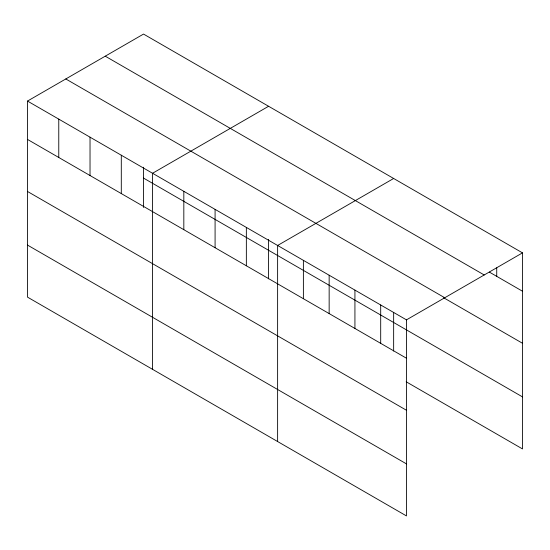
<?xml version="1.0" encoding="UTF-8"?>
<svg xmlns="http://www.w3.org/2000/svg" width="550" height="550" viewBox="0 0 550 550"><rect width="100%" height="100%" fill="white"/><g stroke="black" fill="none" stroke-linecap="round" stroke-linejoin="round"><path stroke-width="0.82" d="M27.5 101.069L406.464 319.859L406.464 515.928L27.5 297.131L27.5 101.069L143.536 34.073L522.5 252.869L522.5 448.931L406.168 381.769M268.593 106.274L152.556 173.271L152.556 369.332M393.649 178.482L277.619 245.472L277.619 441.533M406.464 319.859L522.5 252.869M489.369 272.099L522.5 291.225M105.243 56.182L484.206 274.972M65.794 78.959L444.757 297.756M443.719 297.784L522.5 343.269M143.536 178.097L522.5 396.887M27.5 139.425L406.464 358.222M27.5 191.469L406.464 410.259M27.5 245.087L406.464 463.884M496.732 267.822L496.732 276.347M393.649 312.448L393.649 351.038M380.696 304.982L380.696 343.344M354.929 290.104L354.929 328.46M329.154 275.227L329.154 313.582M303.387 260.349L303.387 298.705M268.593 239.408L268.593 278.836M246.352 227.418L246.352 265.781M215.084 209.371L215.084 247.727M183.824 191.317L183.824 229.68M143.536 167.207L143.536 207.474M121.296 155.217L121.296 193.579M90.028 137.17L90.028 175.526M58.768 119.116L58.768 157.479"/></g></svg>
